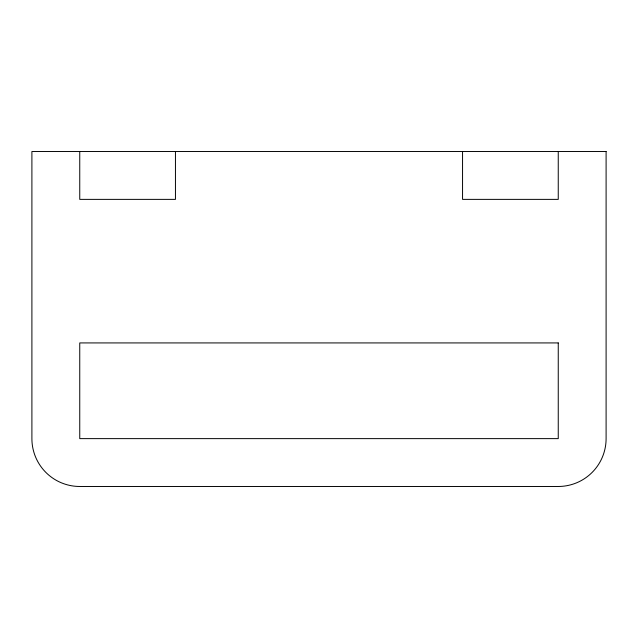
<?xml version="1.0" encoding="UTF-8"?>
<svg xmlns="http://www.w3.org/2000/svg" width="638" height="638" viewBox="0 0 638 638"><rect width="100%" height="100%" fill="white"/><g stroke="black" fill="none" stroke-linecap="round" stroke-linejoin="round"><path stroke-width="0.96" d="M558.25 151.525L558.25 199.375L462.55 199.375L462.55 151.525M175.45 151.525L175.45 199.375L79.75 199.375L79.75 151.525M606.1 151.525L31.9 151.525L31.9 438.625A47.85 47.85 0 0 0 79.75 486.475L558.25 486.475A47.85 47.85 0 0 0 606.1 438.625L606.1 151.525M558.25 342.925L79.75 342.925L79.75 438.625L558.25 438.625L558.25 342.925"/></g></svg>
